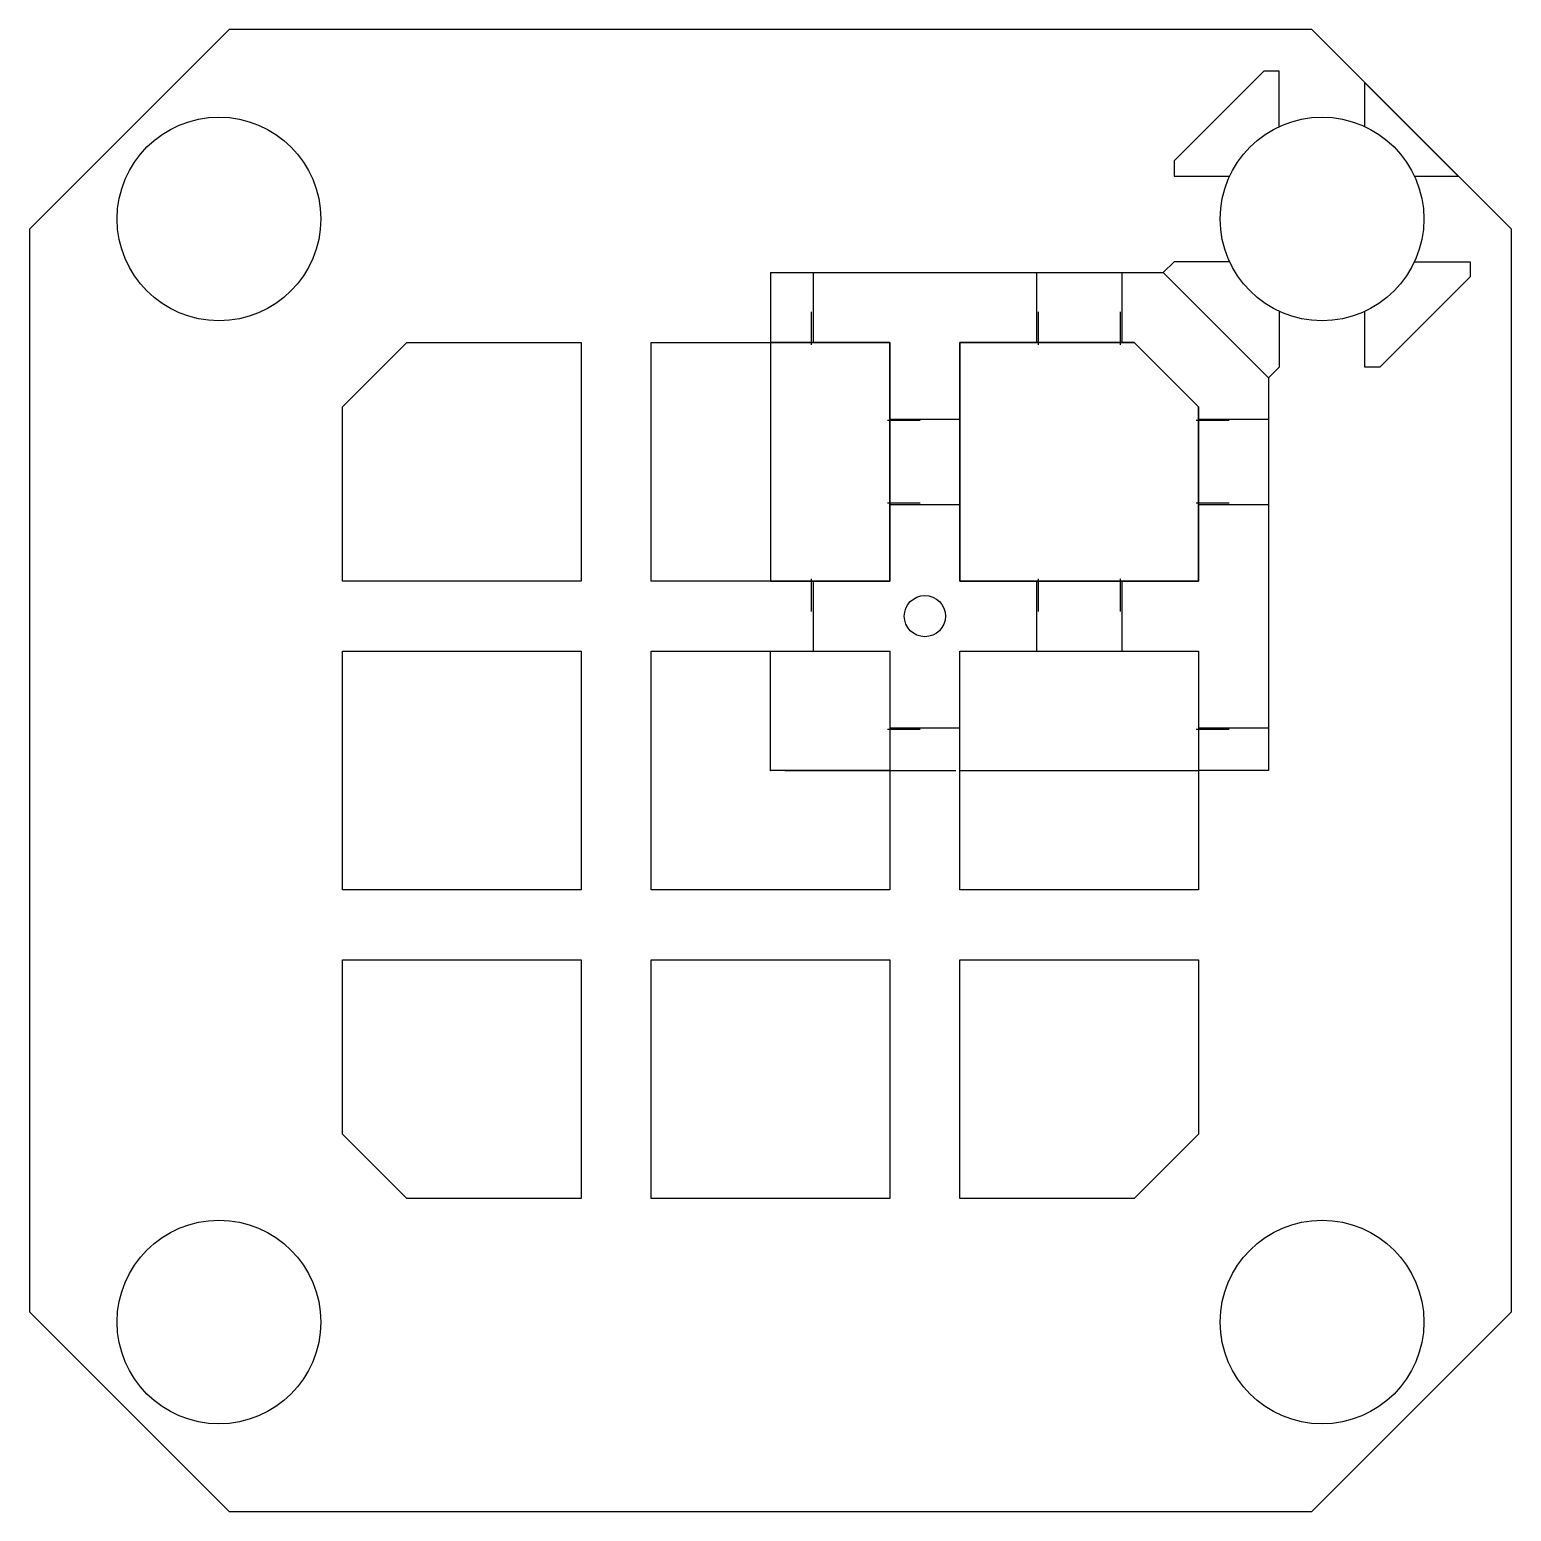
# Model space of a CAD drawing. Header units: millimetres. Extents: x -90 to 90, y -90 to 90.
import ezdxf

# ---------------------------------------------------------------- set-up
doc = ezdxf.new("R2010")
doc.units = ezdxf.units.MM
doc.layers.get('0').update_dxf_attribs({"linetype": 'CONTINUOUS'})

msp = doc.modelspace()

# ---------------------------------------------------------------- linework, layer by layer
for p, q in [((59.93, 84.96), (49.04, 74.07)), ((61.8, 84.96), (59.93, 84.96)), ((61.8, 78.23), (61.8, 84.96)), ((83.55, 72.2), (72.2, 83.55)), ((72.2, 78.23), (72.2, 83.55)), ((49.04, 74.07), (49.04, 72.2)), ((49.04, 72.2), (55.77, 72.2)), ((78.23, 72.2), (83.55, 72.2)), ((49.04, 61.8), (47.69, 60.5)), ((55.77, 61.8), (49.04, 61.8)), ((78.23, 61.8), (85.01, 61.8)), ((85.01, 61.8), (85.01, 59.96)), ((0, 60.5), (47.69, 60.5)), ((0, 60.5), (0, 52)), ((5.2, 60.5), (5.2, 52)), ((32.3, 60.5), (32.3, 52)), ((42.7, 60.5), (42.7, 52)), ((47.69, 60.5), (60.5, 47.69)), ((85.01, 59.96), (74.04, 48.99)), ((5, 51.7), (5, 55.7)), ((32.5, 55.7), (32.5, 51.7)), ((42.5, 51.7), (42.5, 55.7)), ((61.8, 55.77), (61.8, 48.99)), ((72.2, 48.99), (72.2, 55.77)), ((23, 52), (23, 23)), ((44.17, 52), (23, 52)), ((52, 44.17), (44.17, 52)), ((61.8, 48.99), (60.5, 47.69)), ((74.04, 48.99), (72.2, 48.99)), ((60.5, 47.69), (60.5, 0)), ((52, 23), (52, 44.17)), ((18.2, 42.5), (14.2, 42.5)), ((14.5, 42.7), (23, 42.7)), ((55.7, 42.5), (51.7, 42.5)), ((52, 42.7), (60.5, 42.7)), ((14.2, 32.5), (18.2, 32.5)), ((51.7, 32.5), (55.7, 32.5)), ((14.5, 32.3), (23, 32.3)), ((52, 32.3), (60.5, 32.3)), ((5, 19.3), (5, 23.3)), ((5.2, 23), (5.2, 14.5)), ((23, 23), (52, 23)), ((32.3, 23), (32.3, 14.5)), ((32.5, 23.3), (32.5, 19.3)), ((42.5, 19.3), (42.5, 23.3)), ((42.7, 23), (42.7, 14.5)), ((0, 14.5), (14.5, 14.5)), ((0, 0), (0, 14.5)), ((14.5, 14.5), (14.5, 0)), ((23, 0), (23, 14.5)), ((23, 14.5), (52, 14.5)), ((52, 14.5), (52, 0)), ((18.2, 5), (14.2, 5)), ((14.5, 5.2), (23, 5.2)), ((55.7, 5), (51.7, 5)), ((52, 5.2), (60.5, 5.2)), ((14.5, 0), (0, 0)), ((1.75, 0), (22.5, 0)), ((23, 0), (52, 0)), ((60.5, 0), (52, 0))]:
    msp.add_line(p, q)
for points in [[(65.75, 90), (-65.75, 90), (-90, 65.75), (-90, -65.75), (-65.75, -90), (65.75, -90), (90, -65.75), (90, 65.75)], [(-44.17, 52), (-23, 52), (-23, 23), (-52, 23), (-52, 44.17)], [(-14.5, 52), (14.5, 52), (14.5, 23), (-14.5, 23)], [(0, 23), (14.5, 23), (14.5, 52), (0, 52)], [(23, 52), (44.17, 52), (52, 44.17), (52, 23), (23, 23)], [(-52, -14.5), (-52, 14.5), (-23, 14.5), (-23, -14.5)], [(-14.5, 14.5), (14.5, 14.5), (14.5, -14.5), (-14.5, -14.5)], [(52, 14.5), (52, -14.5), (23, -14.5), (23, 14.5)], [(-23, -52), (-44.17, -52), (-52, -44.17), (-52, -23), (-23, -23)], [(14.5, -52), (-14.5, -52), (-14.5, -23), (14.5, -23)], [(44.17, -52), (23, -52), (23, -23), (52, -23), (52, -44.17)]]:
    msp.add_lwpolyline(points, close=True)
for centre, radius in [((-67, 67), 12.37), ((67, 67), 12.37), ((67, 67), 12.37), ((18.75, 18.75), 2.5), ((-67, -67), 12.37), ((67, -67), 12.37)]:
    msp.add_circle(centre, radius)
msp.add_point((0, 0))

doc.saveas('drawing.dxf')
